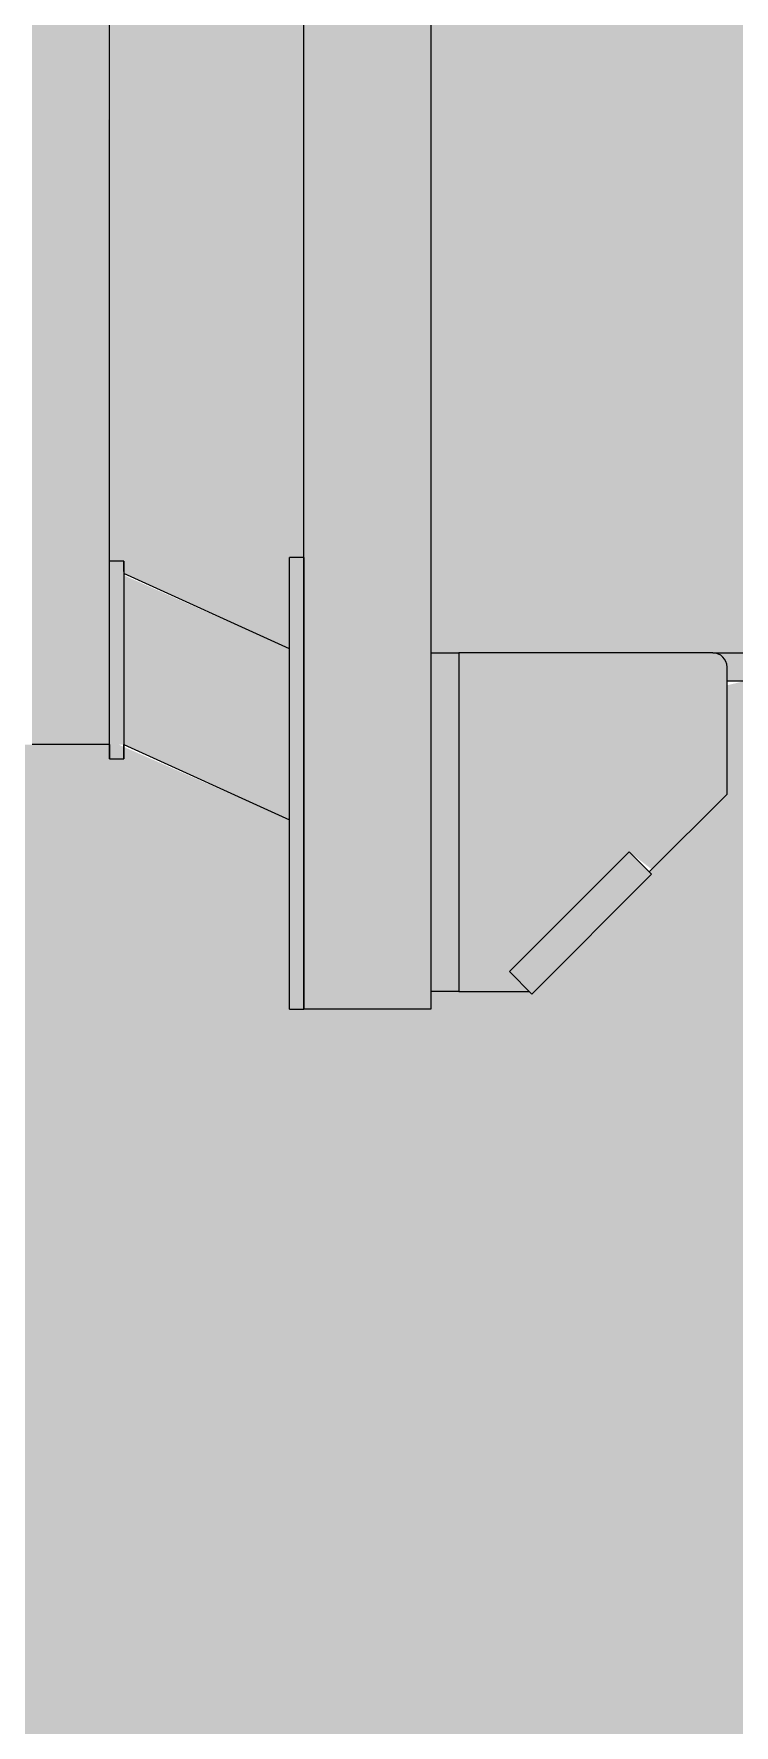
# Model space of a CAD drawing. Header units: inches. Extents: x -54868 to -186, y -265 to 853.
# Drawn here: x -25812.42 to -25800.01, y 101.31 to 131.28 of the extents above; entities that cross this region are included whole.
import ezdxf

# ---------------------------------------------------------------- set-up
doc = ezdxf.new("R2010")
doc.units = ezdxf.units.IN
doc.header["$MEASUREMENT"] = 0
doc.layers.add('A-DOOR', color=31, linetype='Continuous', lineweight=9)
doc.layers.add('Q-SPCQ', color=91, linetype='Continuous', lineweight=9)

# ---------------------------------------------------------------- blocks, each defined once
blk = doc.blocks.new('opening - opening-837279-Section 13')
at = {"layer": 'A-DOOR'}
h = blk.add_hatch(color=256, dxfattribs=at)
h.paths.add_polyline_path([(-25971.89, 0), (-25834.39, 0), (-25834.39, 36), (-25726.39, 36), (-25726.39, 142.018), (-25805.39, 141.94), (-25805.39, 120.312), (-25780.838, 120.258), (-25780.64, 120), (-25780.953, 119.705), (-25781.186, 119.581), (-25783.039, 116.41), (-25784.007, 114.949), (-25785.296, 113.253), (-25785.91, 109.563), (-25786.203, 107.316), (-25786.348, 104.43), (-25786.388, 101.312), (-25794.204, 101.312), (-25794.223, 106.007), (-25794.548, 109.119), (-25795.313, 113.294), (-25795.765, 113.999), (-25797.117, 115.831), (-25798.74, 118.496), (-25799.408, 119.696), (-25799.692, 119.742), (-25799.832, 119.812), (-25800.14, 119.738), (-25800.14, 117.812), (-25803.64, 114.312), (-25805.39, 114.312), (-25805.39, 114), (-25807.89, 114), (-25807.89, 117.353), (-25810.921, 118.688), (-25812.578, 118.688), (-25812.578, 118.813), (-25815.14, 118.813), (-25815.14, 119.437), (-25815.328, 119.437), (-25815.328, 119.75), (-25815.703, 119.75), (-25815.703, 119.312), (-25815.453, 119.312), (-25815.453, 119.125), (-25815.703, 119.125), (-25815.703, 116), (-25822.328, 116), (-25822.399, 119.794), (-25822.678, 119.799), (-25822.831, 120), (-25822.601, 120.202), (-25822.328, 120.25), (-25822.328, 128.125), (-25822.578, 128.125), (-25822.578, 128.312), (-25822.328, 128.312), (-25822.328, 128.75), (-25822.703, 128.75), (-25822.703, 128.437), (-25822.89, 128.437), (-25822.89, 128), (-25826.328, 128), (-25826.328, 130.75), (-25826.453, 130.75), (-25826.535, 135.625), (-25828.522, 135.618), (-25828.968, 135.46), (-25832.384, 142.018), (-25971.39, 142.018), (-25971.39, 145), (-25971.89, 144.961), (-25971.89, 20.032)], flags=0)
h.paths.add_polyline_path([(-25815.703, 120.25), (-25815.328, 120.25), (-25815.24, 120.562), (-25815.14, 120.562), (-25815.14, 122.563), (-25815.01, 122.634), (-25814.901, 123.063), (-25814.89, 123.063), (-25814.89, 134.687), (-25815.14, 134.687), (-25815.14, 135.125), (-25815.328, 135.125), (-25815.328, 135.437), (-25815.703, 135.437), (-25815.703, 135), (-25815.453, 135), (-25815.453, 134.812), (-25815.703, 134.812), (-25815.631, 129.208), (-25815.3, 129.132), (-25815.24, 128.946), (-25815.429, 128.797), (-25815.703, 128.75), (-25815.703, 120.875), (-25815.453, 120.875), (-25815.453, 120.687), (-25815.703, 120.687), (-25815.703, 120.562)], flags=0)
h.paths.add_polyline_path([(-25807.89, 120.384), (-25807.89, 122), (-25807.64, 122), (-25807.64, 142.018), (-25808.124, 141.94), (-25811.078, 137.708), (-25811.078, 121.688), (-25810.759, 121.688)], flags=0)
h.paths.add_polyline_path([(-25812.89, 122.688), (-25812.887, 123.063), (-25812.578, 123.063), (-25812.578, 134.687), (-25813.015, 134.687), (-25812.953, 123.063), (-25812.926, 123.063)], flags=0)
h.paths.add_polyline_path([(-25822.703, 129.25), (-25822.328, 129.25), (-25822.328, 129.687), (-25822.578, 129.687), (-25822.578, 129.875), (-25822.328, 129.875), (-25822.399, 135.481), (-25822.678, 135.486), (-25822.831, 135.687), (-25822.601, 135.89), (-25822.328, 135.937), (-25822.328, 142.018), (-25824.453, 141.94), (-25824.43, 137.75), (-25824.328, 137.75), (-25824.364, 130.75), (-25824.453, 130.75), (-25824.368, 130), (-25822.89, 130), (-25822.89, 129.562), (-25822.703, 129.562)], flags=0)
h.paths.add_polyline_path([(-25815.328, 135.937), (-25815.24, 136.25), (-25815.14, 136.25), (-25815.14, 136.687), (-25814.89, 136.687), (-25814.89, 142.018), (-25815.703, 141.94), (-25815.703, 136.562), (-25815.453, 136.562), (-25815.453, 136.375), (-25815.703, 136.375), (-25815.703, 135.937)], flags=0)
h.paths.add_polyline_path([(-25812.589, 136.687), (-25812.578, 136.687), (-25812.578, 142.018), (-25813.015, 141.94), (-25813.015, 136.687), (-25812.614, 136.687)], flags=0)
h.paths.add_polyline_path([(-25827.851, 137.375), (-25826.453, 137.375), (-25826.417, 137.75), (-25826.328, 137.75), (-25826.328, 142.018), (-25830.229, 141.94), (-25828.171, 137.989)], flags=0)
h.paths.add_polyline_path([(-25811.078, 138.144), (-25808.374, 142.018), (-25811.078, 141.94)], flags=0)
blk = doc.blocks.new('Basketball_Backstop-Performance_Sports_Systems-3103-Ceiling_Hung - 27_-0_ to 27_-11 7_8_-V48-Section 13')
at = {"layer": 'Q-SPCQ'}
for points in [[(-25811.203, 118.688), (-25811.203, 154.313), (-25812.39, 154.313), (-25812.39, 154.563), (-25811.203, 154.563), (-25811.203, 160.188), (-25812.453, 160.188), (-25812.453, 118.688)], [(-25807.64, 114), (-25805.39, 114), (-25805.39, 156), (-25807.64, 156), (-25807.64, 123.185)], [(-25807.64, 114), (-25807.64, 122), (-25807.89, 122), (-25807.89, 114)], [(-25810.921, 118.688), (-25810.828, 118.688), (-25810.828, 121.688), (-25811.078, 121.688), (-25811.078, 118.688)], [(-25807.89, 117.353), (-25807.89, 120.384), (-25810.828, 121.688), (-25810.828, 118.688)], [(-25804.89, 114.312), (-25804.89, 120.312), (-25805.39, 120.312), (-25805.39, 114.312)], [(-25803.64, 114.312), (-25803.994, 114.666), (-25801.872, 116.787), (-25801.475, 116.478), (-25800.14, 117.812), (-25800.14, 120.062), (-25800.39, 120.312), (-25804.89, 120.312), (-25804.89, 114.312), (-25803.994, 114.312)], [(-25799.369, 119.812), (-25799.369, 120.312), (-25800.39, 120.312), (-25800.14, 120.062), (-25800.14, 119.812), (-25799.649, 119.812)], [(-25803.596, 114.268), (-25801.475, 116.39), (-25801.872, 116.787), (-25803.994, 114.666)]]:
    blk.add_hatch(color=256, dxfattribs=at).paths.add_polyline_path(points, flags=0)
h = blk.add_hatch(color=256, dxfattribs=at)
h.paths.add_polyline_path([(-25811.203, 118.688), (-25811.078, 118.688), (-25811.144, 154.313), (-25811.203, 154.313), (-25811.203, 120.84)], flags=0)
h.paths.add_polyline_path([(-25811.175, 154.563), (-25811.078, 154.563), (-25811.14, 160.188), (-25811.203, 160.188), (-25811.203, 154.563)], flags=0)
for p, q in [((-25807.64, 114), (-25807.64, 156)), ((-25805.39, 156), (-25805.39, 114)), ((-25811.078, 118.688), (-25811.078, 154.313)), ((-25807.89, 114), (-25807.89, 122)), ((-25807.64, 122), (-25807.89, 122)), ((-25807.64, 122), (-25807.64, 114)), ((-25810.828, 121.938), (-25811.078, 121.938)), ((-25810.828, 121.938), (-25810.828, 121.688)), ((-25810.828, 121.752), (-25810.828, 121.938)), ((-25807.89, 120.384), (-25810.828, 121.719)), ((-25810.828, 121.688), (-25810.828, 118.688)), ((-25805.39, 120.312), (-25804.89, 120.312)), ((-25800.39, 120.312), (-25804.89, 120.312)), ((-25804.89, 120.312), (-25804.89, 114.312)), ((-25800.39, 120.312), (-25799.369, 120.312)), ((-25800.14, 117.812), (-25800.14, 120.062)), ((-25799.369, 119.812), (-25800.14, 119.812)), ((-25811.203, 118.688), (-25812.453, 118.688)), ((-25811.078, 118.688), (-25811.203, 118.688)), ((-25811.078, 118.688), (-25811.078, 118.438)), ((-25811.078, 118.438), (-25811.078, 118.688)), ((-25810.828, 118.688), (-25807.89, 117.353)), ((-25810.828, 118.688), (-25810.828, 118.438)), ((-25810.828, 118.438), (-25810.828, 118.688)), ((-25811.078, 118.438), (-25810.828, 118.438)), ((-25801.519, 116.434), (-25800.14, 117.812)), ((-25803.994, 114.666), (-25801.872, 116.787)), ((-25801.872, 116.787), (-25801.475, 116.39)), ((-25803.596, 114.268), (-25801.475, 116.39)), ((-25803.596, 114.268), (-25803.994, 114.666)), ((-25804.89, 114.312), (-25805.39, 114.312)), ((-25804.89, 114.312), (-25803.64, 114.312)), ((-25807.89, 114), (-25807.64, 114)), ((-25805.39, 114), (-25807.64, 114))]:
    blk.add_line(p, q, dxfattribs=at)
blk.add_arc((-25800.39, 120.062), 0.25, 0, 90, dxfattribs=at)

msp = doc.modelspace()

# ---------------------------------------------------------------- block references
at = {"layer": 'A-DOOR'}
msp.add_blockref('opening - opening-837279-Section 13', (0, 0), dxfattribs=at)
at = {"layer": 'Q-SPCQ'}
msp.add_blockref('Basketball_Backstop-Performance_Sports_Systems-3103-Ceiling_Hung - 27_-0_ to 27_-11 7_8_-V48-Section 13', (0, 0), dxfattribs=at)

doc.saveas('drawing.dxf')
